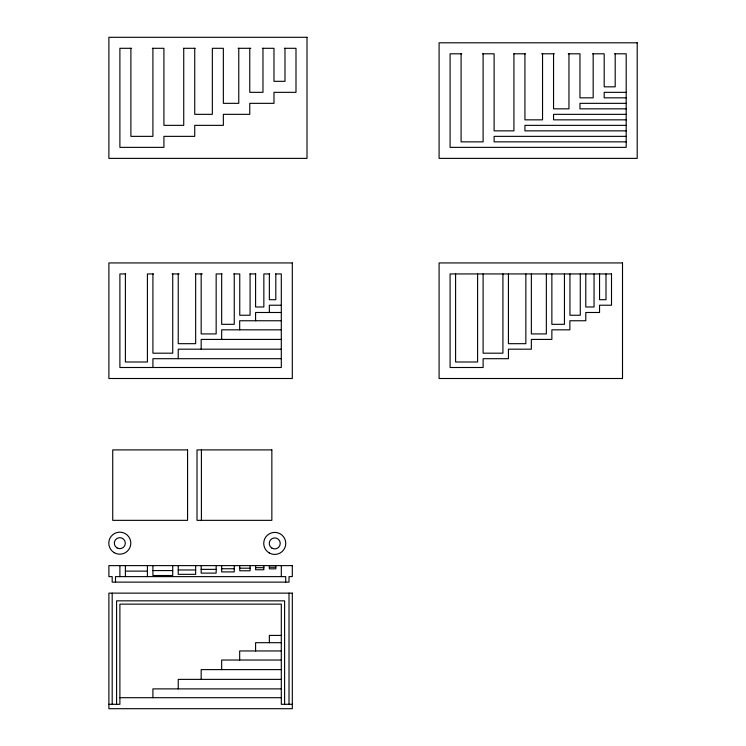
<?xml version="1.0" encoding="UTF-8"?>
<svg xmlns="http://www.w3.org/2000/svg" width="746" height="746" viewBox="0 0 746 746"><rect width="100%" height="100%" fill="white"/><g stroke="black" fill="none" stroke-linecap="round" stroke-linejoin="round"><path stroke-width="1.12" d="M131.482 48.303L119.892 48.303L119.892 147.363L163.915 147.363L163.915 136.359L194.734 136.359L194.734 125.356L223.352 125.356L223.352 114.343L249.77 114.343L249.77 103.34L273.987 103.34L273.987 92.336L295.994 92.336L295.994 48.303L284.413 48.303M152.333 48.303L163.915 48.303L163.915 125.356L183.73 125.356L183.73 48.303M183.619 48.303L195.2 48.303M238.067 48.303L250.815 48.303M262.396 48.303L273.987 48.303L273.987 81.323L284.991 81.323L284.991 48.303M461.671 53.805L450.09 53.805L450.09 147.363L626.192 147.363L626.192 53.805L614.611 53.805M482.531 53.805L494.113 53.805L494.113 130.858L513.929 130.858L513.929 53.805M513.808 53.805L525.398 53.805M541.615 53.805L554.362 53.805M568.265 53.805L579.968 53.805L579.968 97.838L593.173 97.838L593.173 53.805M592.594 53.805L604.185 53.805L604.185 86.825L615.189 86.825L615.189 53.805M626.192 92.336L604.185 92.336L604.185 97.838L626.192 97.838M626.192 103.34L579.968 103.34L579.968 108.841L626.192 108.841M626.192 114.343L553.551 114.343L553.551 119.845L626.192 119.845M626.192 125.356L524.932 125.356L524.932 130.858L626.192 130.858M626.192 136.359L494.113 136.359L494.113 141.861L626.192 141.861M125.701 273.941L119.892 273.941L119.892 367.498L281.307 367.498L281.307 273.941L275.498 273.941M153.564 273.941L147.41 273.941L147.41 361.996L125.393 361.996L125.393 273.941M172.149 273.941L179.115 273.941M195.377 273.941L202.343 273.941M222.084 273.941L216.163 273.941L216.163 333.919L201.168 333.919L201.168 273.941M233.694 273.941L239.755 273.941L239.755 315.25L250.087 315.25L250.087 273.941M249.947 273.941L255.757 273.941M269.688 273.941L263.851 273.941L263.851 306.988L255.589 306.988L255.589 273.941M281.307 305.226L269.353 305.226L269.353 312.49M281.307 312.49L255.589 312.49L255.589 320.752M281.307 320.752L239.671 320.752L239.671 329.825M281.307 329.825L221.665 329.825L221.665 339.421M281.307 339.421L201.168 339.421L201.168 349.184M281.307 349.184L178.229 349.184L178.229 358.695M281.307 358.695L152.911 358.695L152.911 367.498M269.353 567.23L275.806 567.23M255.589 567.678L263.851 567.678M239.755 568.2L250.087 568.2M221.665 568.76L234.253 568.76M201.168 569.366L216.163 569.366M178.229 569.972L195.657 569.972M152.911 570.569L172.727 570.569M125.393 571.119L147.41 571.119M281.307 635.415L269.353 635.415L269.353 642.688M281.307 642.688L255.589 642.688L255.589 650.95M281.307 650.95L239.671 650.95L239.671 660.023M281.307 660.023L221.665 660.023L221.665 669.619M281.307 669.619L201.168 669.619L201.168 679.382M281.307 679.382L178.229 679.382L178.229 688.884M281.307 688.884L152.911 688.884L152.911 697.697M119.892 697.697L281.307 697.697M108.888 704.299L119.892 704.299L119.892 604.139L281.307 604.139L281.307 704.299L292.311 704.299M605.994 273.941L605.994 299.715L599.551 299.715L599.551 273.941M594.049 273.941L594.049 306.988L585.787 306.988L585.787 273.941M580.285 273.941L580.285 315.25L569.953 315.25L569.953 273.941M568.956 53.805L568.956 108.841L553.551 108.841L553.551 53.805M564.452 273.941L564.452 324.324L551.863 324.324L551.863 273.941M546.352 273.941L546.352 333.919L531.357 333.919L531.357 273.941M542.547 53.805L542.547 119.845L524.932 119.845L524.932 53.805M525.855 273.941L525.855 343.682L508.427 343.682L508.427 273.941M502.925 273.941L502.925 353.184L483.11 353.184L483.11 273.941M483.11 53.805L483.11 141.861L461.093 141.861L461.093 53.805M477.608 273.941L477.608 361.996L455.592 361.996L455.592 273.941M289.01 593.135L289.01 704.299M285.709 582.122L285.709 576.621L115.49 576.621L115.49 582.122M284.608 704.299L284.608 600.838L116.59 600.838L116.59 704.299M281.307 565.617L281.307 576.621M275.806 273.941L275.806 299.715L269.353 299.715L269.353 273.941M275.806 565.617L275.806 568.834L269.353 568.834L269.353 565.617M263.851 565.617L263.851 569.748L255.589 569.748L255.589 565.617M262.974 48.303L262.974 92.336L249.77 92.336L249.77 48.303M250.087 565.617L250.087 570.774L239.755 570.774L239.755 565.617M238.767 48.303L238.767 103.34L223.352 103.34L223.352 48.303L212.349 48.303L212.349 114.343L194.734 114.343L194.734 48.303M234.253 273.941L234.253 324.324L221.665 324.324L221.665 273.941M234.253 565.617L234.253 571.912L221.665 571.912L221.665 565.617M216.163 565.617L216.163 573.115L201.168 573.115L201.168 565.617M201.411 449.903L201.411 520.344M195.657 273.941L195.657 343.682L178.229 343.682L178.229 273.941M195.657 565.617L195.657 574.336L178.229 574.336L178.229 565.617M172.727 273.941L172.727 353.184L152.911 353.184L152.911 273.941M172.727 565.617L172.727 575.52L152.911 575.52L152.911 565.617M152.911 48.303L152.911 136.359L130.895 136.359L130.895 48.303M147.41 565.617L147.41 576.621M125.393 565.617L125.393 576.621M119.892 565.617L119.892 576.621M112.189 593.135L112.189 704.299M307.007 37.3L108.888 37.3L108.888 158.376L307.007 158.376L307.007 37.3M637.205 42.802L439.086 42.802L439.086 158.376L637.205 158.376L637.205 42.802M292.311 262.937L108.888 262.937L108.888 378.502L292.311 378.502L292.311 262.937M622.509 262.937L439.086 262.937L439.086 378.502L622.509 378.502L622.509 262.937M611.506 273.941L450.09 273.941L450.09 367.498L483.11 367.498L483.11 358.695L508.427 358.695L508.427 349.184L531.357 349.184L531.357 339.421L551.863 339.421L551.863 329.825L569.869 329.825L569.869 320.752L585.787 320.752L585.787 312.49L599.551 312.49L599.551 305.226L611.506 305.226L611.506 273.941M187.572 449.903L112.73 449.903L112.73 520.344L187.572 520.344L187.572 449.903M271.852 449.903L197.009 449.903L197.009 520.344L271.852 520.344L271.852 449.903M292.311 565.617L108.888 565.617L108.888 576.621L112.189 576.621L112.189 582.122L289.01 582.122L289.01 576.621L292.311 576.621L292.311 565.617M292.311 593.135L108.888 593.135L108.888 708.7L292.311 708.7L292.311 593.135M269.241 552.945A11.004 11.004 0 0 0 285.755 543.414A11.004 11.004 0 0 0 269.241 533.875A11.004 11.004 0 0 0 269.241 552.945M271.992 548.179A5.502 5.502 0 0 0 280.254 543.414A5.502 5.502 0 0 0 271.992 538.649A5.502 5.502 0 0 0 271.992 548.179M117.057 547.946A5.502 5.502 0 0 0 125.309 543.181A5.502 5.502 0 0 0 117.057 538.407A5.502 5.502 0 0 0 117.057 547.946M114.306 552.711A11.004 11.004 0 0 0 130.811 543.181A11.004 11.004 0 0 0 114.306 533.642A11.004 11.004 0 0 0 114.306 552.711"/></g></svg>
